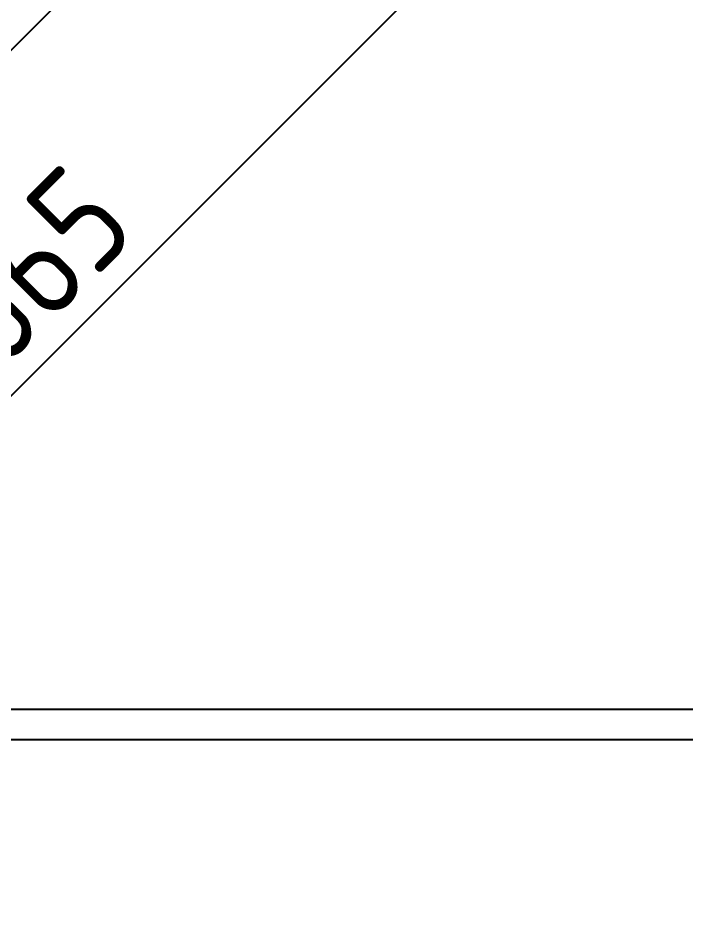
# Model space of a CAD drawing. Header units: inches. Extents: x 129892 to 140765, y 18172 to 24435.
# Drawn here: x 133574.2 to 133857.9, y 22454.5 to 22837.5 of the extents above; entities that cross this region are included whole.
import ezdxf

# ---------------------------------------------------------------- set-up
doc = ezdxf.new("R2010")
doc.units = ezdxf.units.IN
doc.header["$MEASUREMENT"] = 0
doc.header["$PDMODE"] = 66
doc.styles.add('EXCELSIOR', font='dim.shx', dxfattribs={"height": 45})
doc.dimstyles.new('EXCELSIOR', dxfattribs={"dimtxt": 50, "dimasz": 15, "dimexe": 20, "dimexo": 20, "dimgap": 10, "dimtad": 1, "dimdec": 0, "dimtxsty": 'EXCELSIOR', "dimblk": 'OBLIQUE', "dimcen": 2.5, "dimclrd": 1, "dimclre": 1, "dimclrt": 1, "dimadec": 0, "dimazin": 0, "dimtfac": 1, "dimtdec": 0, "dimtofl": 0, "dimtmove": 0, "dimatfit": 3, "dimfxl": 0, "dimlwd": 25, "dimarcsym": 0})

# ---------------------------------------------------------------- blocks, each defined once
blk = doc.blocks.new('_OBLIQUE')
at = {"color": 0, "linetype": 'ByBlock'}
blk.add_line((-0.5, -0.5), (0.5, 0.5), dxfattribs=at)
blk = doc.blocks.new('*D173')
at = {"color": 1, "lineweight": -2}
for p, q in [((133333.89, 22491.99), (133333.89, 22330.04)), ((133933.89, 22491.99), (133933.89, 22330.04))]:
    blk.add_line(p, q, dxfattribs=at)
at = {"color": 1, "lineweight": 25}
blk.add_line((133333.89, 22350.04), (133933.89, 22350.04), dxfattribs=at)
at = {"layer": 'Defpoints', "color": 0}
for p in [(133333.89, 22511.99), (133933.89, 22511.99), (133933.89, 22350.04)]:
    blk.add_point(p, dxfattribs=at)
at = {"color": 1, "lineweight": 25, "xscale": 15, "yscale": 15, "zscale": 15, "rotation": 180}
blk.add_blockref('_OBLIQUE', (133333.89, 22350.04), dxfattribs=at)
at = {"color": 1, "lineweight": 25, "xscale": 15, "yscale": 15, "zscale": 15}
blk.add_blockref('_OBLIQUE', (133933.89, 22350.04), dxfattribs=at)
at = {"color": 1, "insert": (133633.89, 22382.54), "char_height": 45, "attachment_point": 5, "style": 'EXCELSIOR'}
blk.add_mtext('600', dxfattribs=at)
blk = doc.blocks.new('*D168')
at = {"color": 1, "lineweight": -2}
for p, q in [((133779.47, 23003.96), (133852.94, 22930.49)), ((133309.24, 22533.73), (133382.71, 22460.26))]:
    blk.add_line(p, q, dxfattribs=at)
at = {"color": 1, "lineweight": 25}
blk.add_line((133368.57, 22474.4), (133838.8, 22944.63), dxfattribs=at)
at = {"layer": 'Defpoints', "color": 0}
for p in [(133765.33, 23018.1), (133838.8, 22944.63), (133295.1, 22547.87)]:
    blk.add_point(p, dxfattribs=at)
at = {"color": 1, "lineweight": 25, "xscale": 15, "yscale": 15, "zscale": 15}
for p, rotation in [((133838.8, 22944.63), 44.99999999955784), ((133368.57, 22474.4), 224.9999999995578)]:
    blk.add_blockref('_OBLIQUE', p, dxfattribs=dict(at, rotation=rotation))
at = {"color": 1, "insert": (133580.7, 22732.5), "char_height": 45, "attachment_point": 5, "rotation": 45, "style": 'EXCELSIOR'}
blk.add_mtext('665', dxfattribs=at)

msp = doc.modelspace()

# ---------------------------------------------------------------- linework, layer by layer
msp.add_lwpolyline([(133295.1, 22547.87), (133765.33, 23018.1), (133756.14, 23027.29), (133285.91, 22557.06)], close=True)
at = {"color": 251}
msp.add_lwpolyline([(133294.64, 22543.99), (133959.64, 22543.99), (133959.64, 22530.99), (133294.64, 22530.99)], close=True, dxfattribs=at)
at = {"color": 253}
msp.add_arc((133284.36, 22544.08), 675.28, 0.13673, 89.58191, dxfattribs=at)

# ---------------------------------------------------------------- dimensions: what is measured, and where the dimension line sits
dim = msp.add_linear_dim(base=(133838.8, 22944.63), p1=(133295.1, 22547.87), p2=(133765.33, 23018.1), angle=45, dimstyle='EXCELSIOR')
dim.commit()
dim.dimension.update_dxf_attribs({"geometry": '*D168', "text_midpoint": (133580.7, 22732.5)})
dim = msp.add_linear_dim(base=(133933.89, 22350.04), p1=(133333.89, 22511.99), p2=(133933.89, 22511.99), dimstyle='EXCELSIOR')
dim.commit()
dim.dimension.update_dxf_attribs({"geometry": '*D173', "text_midpoint": (133633.89, 22382.54)})

doc.saveas('drawing.dxf')
